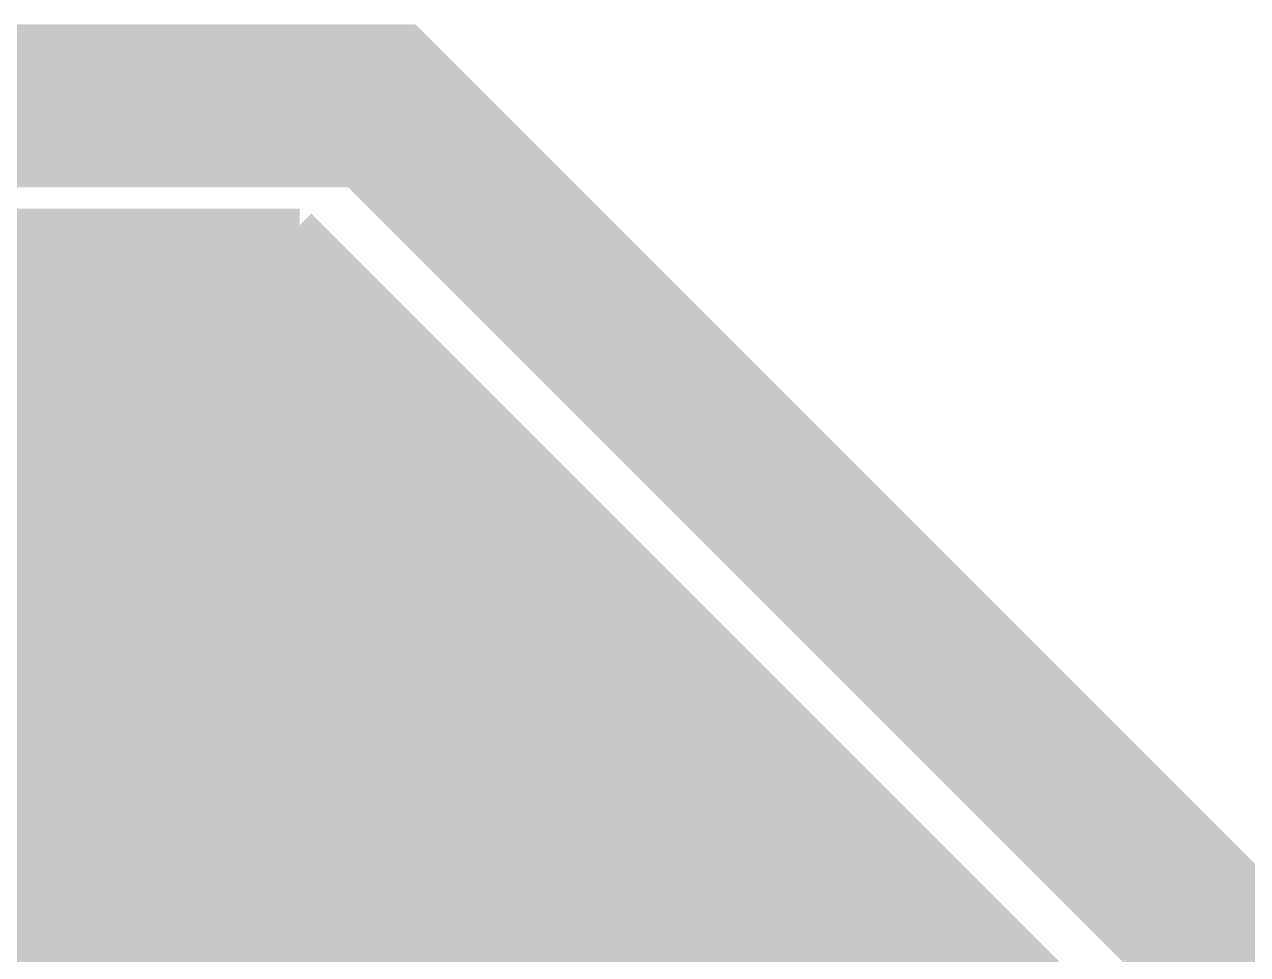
# Model space of a CAD drawing. Extents: x -6 to 196, y -52 to 46.
# Drawn here: x 76.21 to 85.75, y 38.38 to 45.63 of the extents above; entities that cross this region are included whole.
import ezdxf

# ---------------------------------------------------------------- set-up
doc = ezdxf.new("R2010")
doc.units = 0
doc.header["$MEASUREMENT"] = 0
doc.layers.get('0').update_dxf_attribs({"linetype": 'CONTINUOUS'})
for name, color, linetype in [('22-304-1_BOT', 7, 'CONTINUOUS'), ('22-304-1_DRD', 7, 'CONTINUOUS'), ('22-304-1_GND', 6, 'CONTINUOUS'), ('22-304-1_IN1', 4, 'CONTINUOUS'), ('22-304-1_TOP', 9, 'CONTINUOUS'), ('THRUHOLE_NPT', 11, 'CONTINUOUS')]:
    doc.layers.add(name, color=color, linetype=linetype)

# ---------------------------------------------------------------- blocks, each defined once
blk = doc.blocks.new('ROUND_1')
at = {"const_width": 1.6002}
blk.add_lwpolyline([(-0.8001, 0, 1), (0.8001, 0, 1)], format="xyb", close=True, dxfattribs=at)
blk = doc.blocks.new('ROUND_12')
at = {"const_width": 2.00025}
blk.add_lwpolyline([(-1.000124, 0, 1), (1.000124, 0, 1)], format="xyb", close=True, dxfattribs=at)

msp = doc.modelspace()

# ---------------------------------------------------------------- linework, layer by layer
at = {"layer": '22-304-1_BOT', "const_width": 0.254}
for points in [[(78.486, 43.942), (21.844, 43.942)], [(76.1238, 43.942), (76.1238, 43.50004)], [(76.3524, 43.942), (76.3524, 43.4848)], [(76.581, 43.942), (76.581, 43.45432)], [(76.8096, 43.942), (76.8096, 43.40606)], [(77.0382, 43.942), (77.0382, 43.3451)], [(77.2668, 43.942), (77.2668, 43.26382)], [(77.4954, 43.942), (77.4954, 43.1673)], [(77.724, 43.942), (77.724, 43.04792)], [(77.9526, 43.942), (77.9526, 42.90822)], [(78.1812, 43.942), (78.1812, 42.74058)], [(78.4098, 43.942), (78.4098, 42.54246)], [(78.486, 43.942), (101.6, 20.828)], [(78.6384, 43.7896), (78.6384, 42.3037)], [(78.7146, 43.7134), (21.844, 43.7134)], [(78.9432, 43.4848), (76.34986, 43.4848)], [(78.867, 43.561), (78.867, 42.0116)], [(79.0956, 43.3324), (79.0956, 41.63822)], [(79.1718, 43.2562), (77.28966, 43.2562)], [(79.3242, 43.1038), (79.3242, 41.10228)], [(79.4004, 43.0276), (77.75956, 43.0276)], [(79.5528, 42.8752), (79.5528, 2.95402)], [(79.629, 42.799), (78.105, 42.799)], [(79.7814, 42.6466), (79.7814, 2.72542)], [(79.8576, 42.5704), (78.37932, 42.5704)], [(80.0862, 42.3418), (78.60284, 42.3418)], [(80.01, 42.418), (80.01, 2.28854)], [(80.2386, 42.1894), (80.2386, -4.064)], [(80.3148, 42.1132), (78.79334, 42.1132)], [(80.4672, 41.9608), (80.4672, -4.064)], [(80.5434, 41.8846), (78.95082, 41.8846)], [(80.6958, 41.7322), (80.6958, -4.064)], [(80.772, 41.656), (79.08544, 41.656)], [(80.9244, 41.5036), (80.9244, -4.064)], [(81.0006, 41.4274), (79.1972, 41.4274)], [(81.2292, 41.1988), (79.29118, 41.1988)], [(81.153, 41.275), (81.153, -4.064)], [(81.3816, 41.0464), (81.3816, -4.064)], [(81.4578, 40.9702), (79.36484, 40.9702)], [(81.6102, 40.8178), (81.6102, -4.064)], [(81.6864, 40.7416), (79.42326, 40.7416)], [(81.8388, 40.5892), (81.8388, -4.064)], [(81.915, 40.513), (79.4639, 40.513)], [(82.0674, 40.3606), (82.0674, -4.064)], [(82.1436, 40.2844), (79.49184, 40.2844)], [(82.3722, 40.0558), (79.502, 40.0558)], [(82.296, 40.132), (82.296, -4.064)], [(82.5246, 39.9034), (82.5246, -4.064)], [(82.6008, 39.8272), (79.49692, 39.8272)], [(82.7532, 39.6748), (82.7532, -4.064)], [(82.8294, 39.5986), (79.47914, 39.5986)], [(82.9818, 39.4462), (82.9818, -4.064)], [(83.058, 39.37), (79.44612, 39.37)], [(83.2104, 39.2176), (83.2104, -4.064)], [(83.2866, 39.1414), (79.39532, 39.1414)], [(83.5152, 38.9128), (79.32928, 38.9128)], [(83.439, 38.989), (83.439, -4.064)], [(79.3242, 38.89502), (79.3242, 3.09626)], [(83.6676, 38.7604), (83.6676, -4.064)], [(83.7438, 38.6842), (79.24546, 38.6842)], [(83.8962, 38.5318), (83.8962, -4.064)], [(83.9724, 38.4556), (79.14386, 38.4556)], [(79.0956, 38.36162), (79.0956, 3.18262)], [(84.1248, 38.3032), (84.1248, -4.064)]]:
    msp.add_lwpolyline(points, dxfattribs=at)
for points in [[(79.502, 39.99992, 0.4142136), (75.99934, 43.50258)], [(75.99934, 36.49726, 0.4142136), (79.502, 39.99992)]]:
    msp.add_lwpolyline(points, format="xyb", dxfattribs=at)
at = {"layer": '22-304-1_DRD'}
for points, const_width in [([(195.00088, 21.99894), (101.99878, 21.99894), (78.99908, 44.99864), (-4.99872, 44.99864), (-4.99872, -4.99872), (195.00088, -4.99872), (195.00088, 21.99894)], 1.27), ([(75.36434, 39.99992), (76.63434, 39.99992)], 0.254), ([(76.63434, 39.99992), (76.63434, 39.36492)], 0.254), ([(76.63434, 39.36492), (75.99934, 39.36492)], 0.254)]:
    msp.add_lwpolyline(points, dxfattribs=dict(at, const_width=const_width))
at = {"layer": '22-304-1_GND', "const_width": 1.27}
msp.add_lwpolyline([(195.00088, 21.99894), (101.99878, 21.99894), (78.99908, 44.99864), (-4.99872, 44.99864), (-4.99872, -4.99872), (195.00088, -4.99872), (195.00088, 21.99894)], dxfattribs=at)
at = {"layer": '22-304-1_IN1', "const_width": 0.254}
for points in [[(78.232, 43.688), (67.0687, 43.688)], [(76.3016, 43.688), (76.3016, 41.90238)], [(76.5302, 43.688), (76.5302, 41.85158)], [(76.7588, 43.688), (76.7588, 41.7703)], [(76.9874, 43.688), (76.9874, 41.65346)], [(77.216, 43.688), (77.216, 41.49344)], [(77.4446, 43.688), (77.4446, 41.275)], [(77.6732, 43.688), (77.6732, 40.95496)], [(77.9018, 43.688), (77.9018, 40.30726)], [(78.1304, 43.688), (78.1304, 29.25064)], [(78.232, 43.688), (87.249, 34.671)], [(78.2828, 43.6372), (67.1068, 43.6372)], [(78.359, 43.561), (78.359, 29.20238)], [(78.5114, 43.4086), (67.20586, 43.4086)], [(78.5876, 43.3324), (78.5876, 29.04744)], [(78.74, 43.18), (67.21856, 43.18)], [(78.8162, 43.1038), (78.8162, 26.035)], [(78.9686, 42.9514), (67.15252, 42.9514)], [(79.0448, 42.8752), (79.0448, 26.035)], [(79.1972, 42.7228), (66.96456, 42.7228)], [(79.2734, 42.6466), (79.2734, 31.7881)], [(79.4258, 42.4942), (55.499, 42.4942)], [(79.502, 42.418), (79.502, 32.0548)], [(79.6544, 42.2656), (61.2013, 42.2656)], [(79.7306, 42.1894), (79.7306, 32.15386)], [(79.883, 42.037), (61.6077, 42.037)], [(79.9592, 41.9608), (79.9592, 32.16656)], [(80.1116, 41.8084), (76.66228, 41.8084)], [(80.1878, 41.7322), (80.1878, 32.10052)], [(80.3402, 41.5798), (77.1017, 41.5798)], [(80.4164, 41.5036), (80.4164, 31.91256)], [(80.5688, 41.3512), (77.37348, 41.3512)], [(80.645, 41.275), (80.645, 26.035)], [(80.7974, 41.1226), (77.56398, 41.1226)], [(80.8736, 41.0464), (80.8736, 26.035)], [(81.026, 40.894), (77.70622, 40.894)], [(81.1022, 40.8178), (81.1022, 26.035)], [(81.2546, 40.6654), (77.80782, 40.6654)], [(81.3308, 40.5892), (81.3308, 26.035)], [(81.4832, 40.4368), (77.8764, 40.4368)], [(81.5594, 40.3606), (81.5594, 26.035)], [(81.7118, 40.2082), (77.9145, 40.2082)], [(81.788, 40.132), (81.788, 26.035)], [(81.9404, 39.9796), (77.92466, 39.9796)], [(82.0166, 39.9034), (82.0166, 26.035)], [(77.9018, 39.69258), (77.9018, 29.22016)], [(82.169, 39.751), (77.90942, 39.751)], [(82.2452, 39.6748), (82.2452, 26.035)], [(82.3976, 39.5224), (77.86624, 39.5224)], [(82.4738, 39.4462), (82.4738, 26.035)], [(82.6262, 39.2938), (77.79258, 39.2938)], [(82.7024, 39.2176), (82.7024, 33.1851)], [(77.6732, 39.04488), (77.6732, 33.13684)], [(82.8548, 39.0652), (77.68336, 39.0652)], [(82.931, 38.989), (82.931, 33.4518)], [(83.0834, 38.8366), (77.53604, 38.8366)], [(77.4446, 38.72484), (77.4446, 33.274)], [(83.1596, 38.7604), (83.1596, 33.55086)], [(83.312, 38.608), (77.3303, 38.608)], [(83.3882, 38.5318), (83.3882, 33.56356)], [(77.216, 38.5064), (77.216, 33.31464)], [(76.9874, 38.34638), (76.9874, 33.274)], [(83.5406, 38.3794), (77.04074, 38.3794)], [(83.6168, 38.3032), (83.6168, 33.49752)]]:
    msp.add_lwpolyline(points, dxfattribs=at)
for points in [[(77.9272, 39.99992, 0.4142136), (75.99934, 41.92778)], [(75.99934, 38.0746, 0.4142136), (77.92466, 39.99992)]]:
    msp.add_lwpolyline(points, format="xyb", dxfattribs=at)
at = {"layer": '22-304-1_TOP', "const_width": 0.254}
for points in [[(78.359, 44.069), (21.717, 44.069)], [(76.2254, 44.069), (76.2254, 43.49496)], [(76.454, 44.069), (76.454, 43.4721)], [(76.6826, 44.069), (76.6826, 43.434)], [(76.9112, 44.069), (76.9112, 43.38066)], [(77.1398, 44.069), (77.1398, 43.31208)], [(77.3684, 44.069), (77.3684, 43.22318)], [(77.597, 44.069), (77.597, 43.1165)], [(77.8256, 44.069), (77.8256, 42.9895)], [(78.0542, 44.069), (78.0542, 42.8371)], [(78.2828, 44.069), (78.2828, 42.65676)], [(78.359, 44.069), (101.29774, 21.13026)], [(78.5114, 43.9166), (78.5114, 42.44086)], [(78.5876, 43.8404), (66.21526, 43.8404)], [(78.74, 43.688), (78.74, 42.18178)], [(78.8162, 43.6118), (66.21526, 43.6118)], [(79.0448, 43.3832), (76.90612, 43.3832)], [(78.9686, 43.4594), (78.9686, 41.8592)], [(79.1972, 43.2308), (79.1972, 41.42994)], [(79.2734, 43.1546), (77.5208, 43.1546)], [(79.4258, 43.0022), (79.4258, 40.7289)], [(79.502, 42.926), (77.92466, 42.926)], [(79.6544, 42.7736), (79.6544, 34.00806)], [(79.7306, 42.6974), (78.23454, 42.6974)], [(79.883, 42.545), (79.883, 34.00806)], [(79.9592, 42.4688), (78.48346, 42.4688)], [(80.1878, 42.2402), (78.69174, 42.2402)], [(80.1116, 42.3164), (80.1116, 34.00806)], [(80.3402, 42.0878), (80.3402, 34.00806)], [(80.4164, 42.0116), (78.867, 42.0116)], [(80.5688, 41.8592), (80.5688, 35.73526)], [(80.645, 41.783), (79.01432, 41.783)], [(80.7974, 41.6306), (80.7974, 35.73526)], [(80.8736, 41.5544), (79.13878, 41.5544)], [(81.026, 41.402), (81.026, 35.73526)], [(81.1022, 41.3258), (79.24038, 41.3258)], [(81.3308, 41.0972), (79.32674, 41.0972)], [(81.2546, 41.1734), (81.2546, 35.73526)], [(81.4832, 40.9448), (81.4832, 35.73526)], [(81.5594, 40.8686), (79.39278, 40.8686)], [(81.7118, 40.7162), (81.7118, 35.73526)], [(81.788, 40.64), (79.44358, 40.64)], [(81.9404, 40.4876), (81.9404, 35.73526)], [(82.0166, 40.4114), (79.47914, 40.4114)], [(82.169, 40.259), (82.169, 35.43046)], [(82.2452, 40.1828), (79.49692, 40.1828)], [(82.4738, 39.9542), (79.502, 39.9542)], [(82.3976, 40.0304), (82.3976, 35.43046)], [(82.6262, 39.8018), (82.6262, 35.43046)], [(82.7024, 39.7256), (79.49184, 39.7256)], [(82.8548, 39.5732), (82.8548, 35.43046)], [(82.931, 39.497), (79.46644, 39.497)], [(83.0834, 39.3446), (83.0834, 35.43046)], [(79.4258, 39.27094), (79.4258, 34.00806)], [(83.1596, 39.2684), (79.4258, 39.2684)], [(83.312, 39.116), (83.312, 35.43046)], [(83.3882, 39.0398), (79.36738, 39.0398)], [(83.6168, 38.8112), (79.29372, 38.8112)], [(83.5406, 38.8874), (83.5406, 35.43046)], [(83.7692, 38.6588), (83.7692, 35.43046)], [(79.1972, 38.5699), (79.1972, 34.00806)], [(83.8454, 38.5826), (79.20228, 38.5826)], [(83.9978, 38.4302), (83.9978, 35.43046)], [(84.074, 38.354), (79.09052, 38.354)]]:
    msp.add_lwpolyline(points, dxfattribs=at)
for points in [[(79.502, 39.99992, 0.4142136), (75.99934, 43.50258)], [(75.99934, 36.49726, 0.4142136), (79.502, 39.99992)]]:
    msp.add_lwpolyline(points, format="xyb", dxfattribs=at)

# ---------------------------------------------------------------- block references
at = {"layer": '22-304-1_BOT'}
msp.add_blockref('ROUND_1', (75.99934, 39.99992), dxfattribs=at)
at = {"layer": '22-304-1_GND'}
msp.add_blockref('ROUND_12', (75.99934, 39.99992), dxfattribs=at)
at = {"layer": '22-304-1_IN1'}
msp.add_blockref('ROUND_1', (75.99934, 39.99992), dxfattribs=at)
at = {"layer": '22-304-1_TOP'}
msp.add_blockref('ROUND_1', (75.99934, 39.99992), dxfattribs=at)
at = {"layer": 'THRUHOLE_NPT'}
msp.add_blockref('ROUND_1', (75.99934, 39.99992), dxfattribs=at)

doc.saveas('drawing.dxf')
